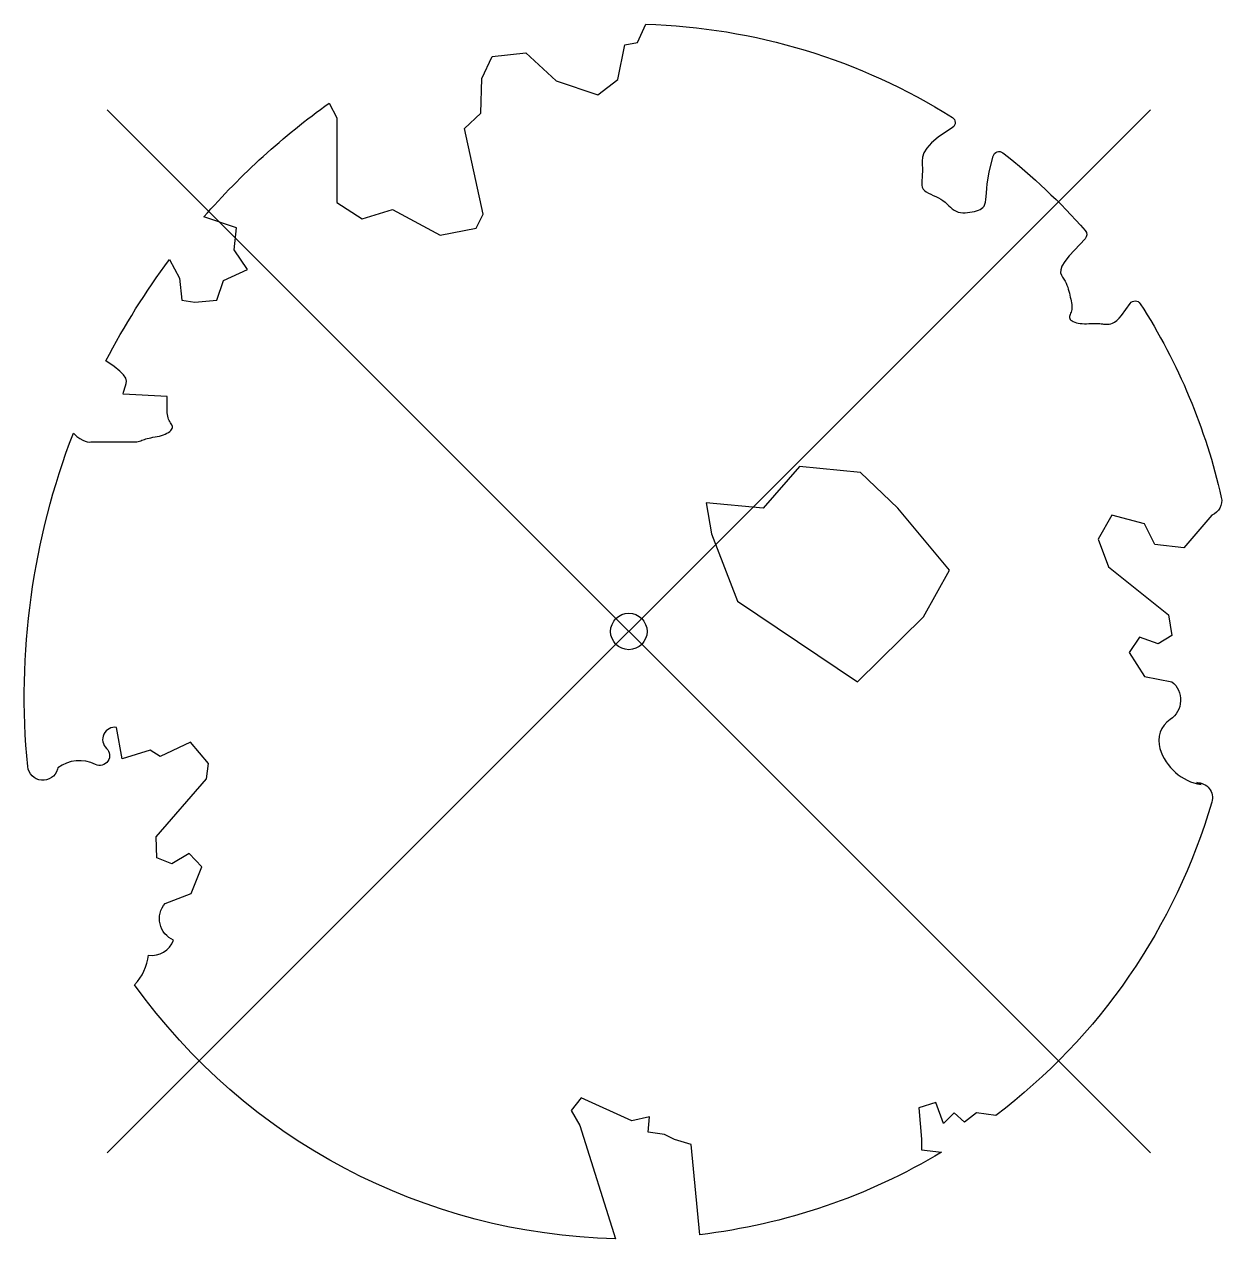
# Model space of a CAD drawing. Header units: metres. Extents: x -4.98 to 4.88, y -5 to 5.
import ezdxf

# ---------------------------------------------------------------- set-up
doc = ezdxf.new("R2010")
doc.units = ezdxf.units.M
doc.header["$LTSCALE"] = 0.2

msp = doc.modelspace()

# ---------------------------------------------------------------- linework, layer by layer
at = {"lineweight": -3}
for p, q in [((-4.2929, 4.2929), (4.2929, -4.2929)), ((4.2929, 4.2929), (-4.2929, -4.2929))]:
    msp.add_line(p, q, dxfattribs=at)
at = {"flags": 128}
msp.add_lwpolyline([(3.8514, 2.5361), (3.8646, 2.5356), (3.8765, 2.5346), (3.8876, 2.5333), (3.898, 2.532), (3.9083, 2.5307), (3.9186, 2.5297), (3.9294, 2.5292), (3.9409, 2.5293), (3.9535, 2.5304), (3.9673, 2.5331), (3.9823, 2.5384), (3.9986, 2.5471), (4.0162, 2.5601), (4.0353, 2.5781), (4.0559, 2.602), (4.1268, 2.7005, -0.52938), (4.2095, 2.6982, -0.087139), (4.8769, 1.1026, -0.372341), (4.7999, 0.9583), (4.5692, 0.6884), (4.3292, 0.7167), (4.2445, 0.8862), (3.9762, 0.9568), (3.8633, 0.7591), (3.948, 0.533), (4.4421, 0.1375), (4.4703, -0.032), (4.3574, -0.1027), (4.2021, -0.0461), (4.1174, -0.1733), (4.2445, -0.3711), (4.4703, -0.4134, -0.504641), (4.4562, -0.7242, 0.331948), (4.3715, -0.9644, 0.282008), (4.7103, -1.261), (4.674, -1.2446, -0.512156), (4.7986, -1.4046, -0.16076), (3.0198, -3.9851), (2.8607, -3.9637), (2.7637, -4.0393), (2.6774, -3.9637), (2.5911, -4.0501), (2.5264, -3.8773), (2.3862, -3.9205), (2.4078, -4.1797), (2.4078, -4.2661), (2.575, -4.286, -0.106371), (0.5842, -4.9657), (0.5118, -4.2242), (0.3772, -4.1828), (0.2944, -4.1413), (0.1598, -4.1206), (0.1702, -3.9963), (0.0252, -4.0273), (-0.3921, -3.8398), (-0.4749, -3.9434), (-0.4024, -4.0678), (-0.1097, -4.9988, -0.236298), (-4.0674, -2.908, 0.159625), (-3.954, -2.6648, 0.350802), (-3.747, -2.5414, -0.504641), (-3.8171, -2.2384), (-3.6027, -2.1558), (-3.5135, -1.9383), (-3.6198, -1.8286), (-3.7623, -1.9123), (-3.8862, -1.8632), (-3.8891, -1.6914), (-3.4748, -1.2129), (-3.4603, -1.0867), (-3.6071, -0.9127), (-3.8582, -1.0307), (-3.9386, -0.9761), (-4.1695, -1.0473), (-4.216, -0.7896, 0.733583), (-4.299, -0.9629, -0.861625), (-4.3896, -1.0945, 0.279978), (-4.7001, -1.1229), (-4.7035, -1.1347, -0.827056), (-4.948, -1.112, -0.116774), (-4.5719, 1.631), (-4.5433, 1.6061), (-4.5178, 1.5875), (-4.4951, 1.5743), (-4.4749, 1.5658), (-4.4571, 1.561), (-4.4413, 1.5593), (-4.4272, 1.5598), (-4.0487, 1.5616), (-4.0374, 1.5641), (-4.0271, 1.5671), (-4.0172, 1.5704), (-4.0076, 1.574), (-3.9977, 1.5777), (-3.9872, 1.5815), (-3.9758, 1.5851), (-3.9631, 1.5886), (-3.9488, 1.5919), (-3.9331, 1.595), (-3.9165, 1.5982), (-3.8992, 1.6014), (-3.8817, 1.605), (-3.8642, 1.6089), (-3.8471, 1.6135), (-3.8308, 1.6187), (-3.8157, 1.6247), (-3.8018, 1.6315), (-3.7894, 1.6388), (-3.7786, 1.6465), (-3.7697, 1.6545), (-3.7628, 1.6627), (-3.7581, 1.6708), (-3.7557, 1.6788), (-3.7558, 1.6866), (-3.7579, 1.6943), (-3.7617, 1.702), (-3.7666, 1.71), (-3.7722, 1.7184), (-3.7781, 1.7274), (-3.7838, 1.7372), (-3.7888, 1.7479), (-3.7927, 1.7598), (-3.7957, 1.7726), (-3.7979, 1.7863), (-3.7993, 1.8009), (-3.8002, 1.8162), (-3.8006, 1.832), (-3.8008, 1.8484), (-3.8008, 1.8651), (-3.8008, 1.8822), (-3.8005, 1.8995), (-3.7998, 1.9169), (-3.7985, 1.9345), (-4.1624, 1.9521), (-4.1592, 1.9698), (-4.1547, 1.9874), (-4.1488, 2.0049), (-4.1417, 2.0225), (-4.136, 2.0409), (-4.1347, 2.0613), (-4.141, 2.0845), (-4.158, 2.1117), (-4.1886, 2.1438), (-4.2361, 2.1819), (-4.3034, 2.227, -0.040997), (-3.7812, 3.0606), (-3.698, 2.9081), (-3.68, 2.7277), (-3.5718, 2.7097), (-3.3915, 2.7277), (-3.3374, 2.89), (-3.1391, 2.9802), (-3.2473, 3.1425), (-3.2292, 3.3228), (-3.4974, 3.4122, -0.05814), (-2.467, 4.349), (-2.4045, 4.2271), (-2.4045, 3.5313), (-2.1942, 3.3974), (-1.9457, 3.4739), (-1.5539, 3.2635), (-1.2576, 3.3209), (-1.2002, 3.4357), (-1.3531, 4.1411), (-1.2193, 4.2654), (-1.2098, 4.5523), (-1.1237, 4.734), (-0.8466, 4.7627), (-0.5981, 4.5332), (-0.254, 4.4184), (-0.0915, 4.5427), (-0.0341, 4.8296), (0.071, 4.8487), (0.1388, 4.9981, -0.13428), (2.6631, 4.2318, -0.541727), (2.6645, 4.148), (2.5467, 4.0685), (2.4904, 4.021), (2.4525, 3.9782), (2.4294, 3.9395), (2.4178, 3.9043), (2.4142, 3.872), (2.4151, 3.8421), (2.417, 3.8139), (2.4171, 3.787), (2.4157, 3.7614), (2.4136, 3.7373), (2.4115, 3.7146), (2.4105, 3.6937), (2.4113, 3.6745), (2.4148, 3.6573), (2.4218, 3.6422), (2.433, 3.6291), (2.4477, 3.6178), (2.4653, 3.6077), (2.4849, 3.5983), (2.5058, 3.5893), (2.5271, 3.5801), (2.548, 3.5702), (2.5678, 3.5592), (2.5859, 3.5467), (2.6025, 3.5331), (2.6179, 3.519), (2.6327, 3.5049), (2.6472, 3.4913), (2.6618, 3.4788), (2.677, 3.4678), (2.6932, 3.4589), (2.7107, 3.4526), (2.7293, 3.4486), (2.7486, 3.4466), (2.7683, 3.4465), (2.7881, 3.4477), (2.8077, 3.4502), (2.8267, 3.4535), (2.8448, 3.4575), (2.8617, 3.4618), (2.8773, 3.4668), (2.8915, 3.473), (2.904, 3.4806), (2.9149, 3.4902), (2.924, 3.5021), (2.9312, 3.5167), (2.9363, 3.5345), (2.9395, 3.5559), (2.9415, 3.5812), (2.9433, 3.6111), (2.9457, 3.6459), (2.9499, 3.6861), (2.9566, 3.7322), (2.9668, 3.7846), (2.9988, 3.9129, -0.543104), (3.0781, 3.9403, -0.046766), (3.7567, 3.2996, -0.385168), (3.7557, 3.2325), (3.6252, 3.0924), (3.5877, 3.0445), (3.5652, 3.0062), (3.555, 2.9758), (3.5541, 2.9518), (3.56, 2.9322), (3.5698, 2.9156), (3.5807, 2.9001), (3.5905, 2.8844), (3.5989, 2.8683), (3.606, 2.8518), (3.6121, 2.8351), (3.6174, 2.8183), (3.6221, 2.8015), (3.6263, 2.7847), (3.6302, 2.7682), (3.634, 2.7519), (3.6376, 2.7359), (3.6408, 2.7203), (3.6434, 2.7053), (3.6453, 2.6908), (3.6464, 2.6769), (3.6464, 2.6637), (3.6453, 2.6513), (3.6429, 2.6397), (3.6396, 2.6289), (3.6359, 2.6188), (3.6324, 2.6093), (3.6294, 2.6004), (3.6275, 2.592), (3.6272, 2.584), (3.6289, 2.5765), (3.633, 2.5692), (3.6395, 2.5624), (3.6481, 2.556), (3.6586, 2.5502), (3.6708, 2.5452), (3.6846, 2.5409), (3.6996, 2.5375), (3.7158, 2.5351), (3.7328, 2.5337), (3.7505, 2.5332), (3.7684, 2.5334), (3.7863, 2.5339), (3.8038, 2.5347), (3.8207, 2.5354), (3.8367, 2.536)], format="xyb", close=True, dxfattribs=at)
msp.add_lwpolyline([(0.6803, 0.8031), (0.8932, 0.2492), (1.8825, -0.4153), (2.4264, 0.1213), (2.6393, 0.5048), (2.2135, 1.0161), (1.9056, 1.3085), (1.4043, 1.357), (1.1062, 1.0161), (0.6377, 1.0587)], close=True, dxfattribs=at)
at = {"ltscale": 0.1}
msp.add_circle((0, 0), 0.15, dxfattribs=at)

doc.saveas('drawing.dxf')
